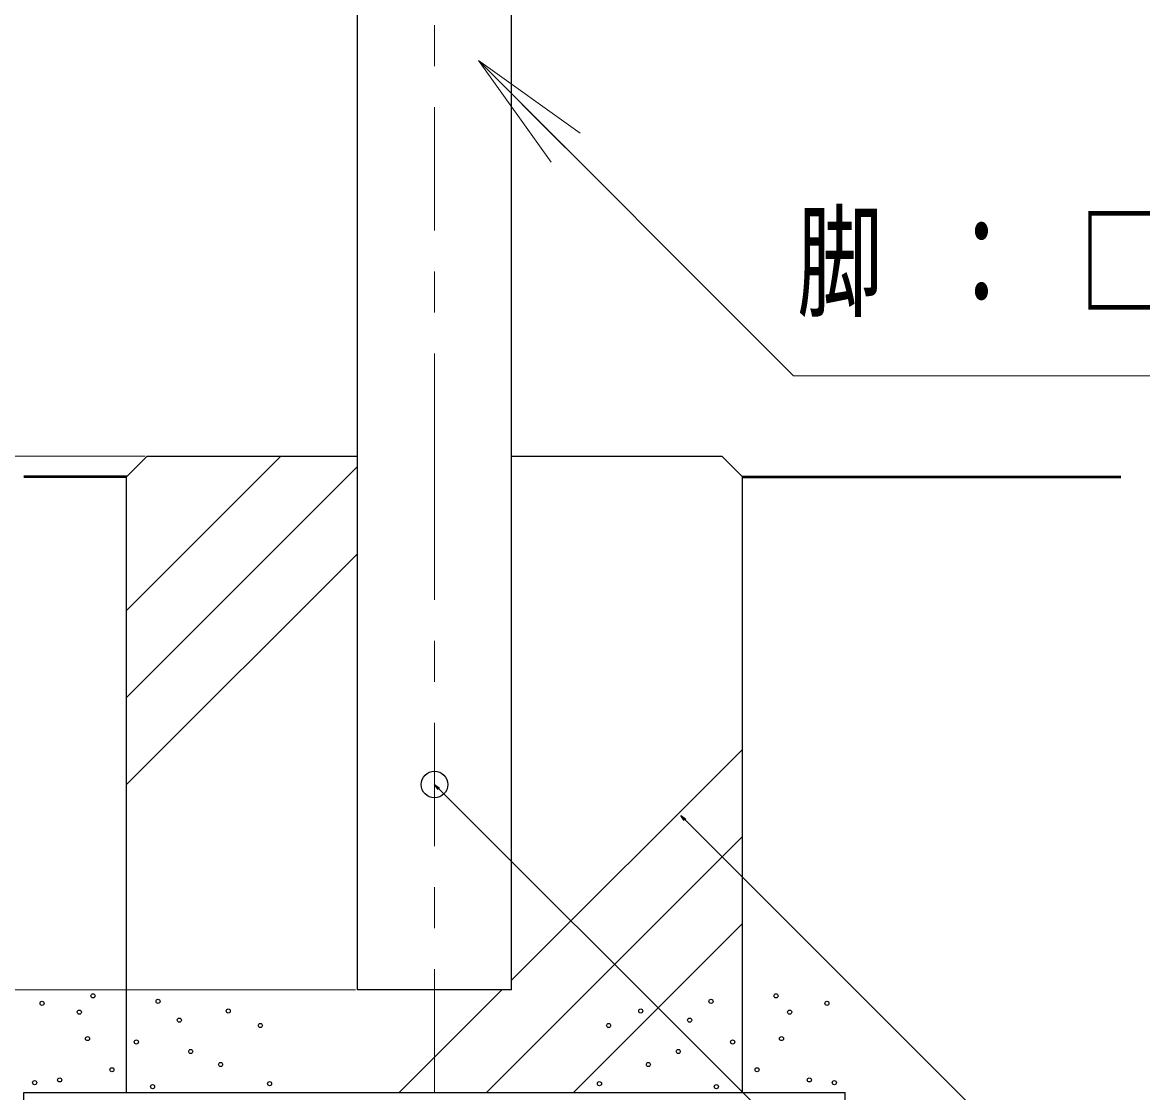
# Model space of a CAD drawing. Units: millimetres on the paper, scale 1:20. Extents: x -385 to 0, y 0 to 267.
# Drawn here: x -120.92 to -93.63, y 101.44 to 127.51 of the extents above; entities that cross this region are included whole.
import ezdxf

# ---------------------------------------------------------------- set-up
doc = ezdxf.new("R2010")
doc.units = ezdxf.units.MM
doc.linetypes.add('USER2', pattern=[6, 3, -1, 1, -1])
doc.layers.add('1_20', color=7, linetype='Continuous', lineweight=25)
doc.styles.add('ＭＳ ゴシック', font='')
doc.styles.get('ＭＳ ゴシック').set_extended_font_data('MS Gothic')

msp = doc.modelspace()

# ---------------------------------------------------------------- linework, layer by layer
at = {"layer": '1_20', "linetype": 'USER2', "lineweight": 13}
for q in [(-110.879, 137.959), (-110.879, 94.722)]:
    msp.add_line((-110.879, 116.44), q, dxfattribs=at)
at = {"layer": '1_20', "color": 4}
for p, q in [((-112.754, 116.94), (-112.754, 130.69)), ((-109.004, 116.94), (-109.004, 130.69))]:
    msp.add_line(p, q, dxfattribs=at)
at = {"layer": '1_20', "lineweight": 13}
for p, q in [((-109.808, 126.578), (-107.687, 124.456)), ((-109.808, 126.578), (-107.333, 124.81)), ((-108.04, 124.103), (-109.808, 126.578)), ((-118.879, 116.94), (-131.879, 116.94)), ((-117.929, 116.94), (-130.929, 116.94)), ((-118.379, 113.183), (-114.621, 116.94)), ((-118.379, 111.061), (-112.754, 116.686)), ((-118.379, 108.94), (-112.754, 114.565)), ((-109.004, 104.173), (-103.379, 109.798)), ((-109.615, 101.44), (-103.379, 107.677)), ((-107.494, 101.44), (-103.379, 105.555)), ((-113.754, 103.94), (-131.879, 103.94)), ((-112.804, 103.94), (-130.929, 103.94)), ((-111.737, 101.44), (-109.237, 103.94))]:
    msp.add_line(p, q, dxfattribs=at)
at = {"layer": '1_20'}
for p, q in [((-118.379, 116.44), (-117.879, 116.94)), ((-117.879, 116.94), (-112.754, 116.94)), ((-112.754, 103.94), (-112.754, 116.94)), ((-109.004, 103.94), (-109.004, 116.94)), ((-109.004, 116.94), (-103.879, 116.94)), ((-103.879, 116.94), (-103.379, 116.44)), ((-118.379, 101.44), (-118.379, 116.44)), ((-103.379, 101.44), (-103.379, 116.44)), ((-110.79, 108.816), (-110.879, 108.94)), ((-110.879, 108.94), (-110.755, 108.852)), ((-110.879, 108.94), (-110.773, 108.834)), ((-104.794, 108.062), (-104.882, 108.186)), ((-104.882, 108.186), (-104.758, 108.098)), ((-104.882, 108.186), (-104.776, 108.08)), ((-109.004, 103.94), (-112.754, 103.94)), ((-120.879, 101.44), (-100.879, 101.44)), ((-120.879, 96.44), (-120.879, 101.44)), ((-100.879, 96.44), (-100.879, 101.44))]:
    msp.add_line(p, q, dxfattribs=at)
at = {"layer": '1_20', "lineweight": 50}
for p, q in [((-118.379, 116.44), (-120.879, 116.44)), ((-103.379, 116.44), (-94.158, 116.44))]:
    msp.add_line(p, q, dxfattribs=at)
at = {"layer": '1_20', "lineweight": 13}
for points in [[(-109.808, 126.578), (-102.131, 118.9), (-62.562, 118.9)], [(-110.879, 108.94), (-97.112, 95.185), (-96.212, 95.185)], [(-104.882, 108.186), (-97.112, 100.416), (-96.212, 100.416)]]:
    msp.add_lwpolyline(points, dxfattribs=at)
at = {"layer": '1_20'}
for centre, radius in [((-110.879, 108.94), 0.325), ((-119.198, 103.792), 0.05), ((-117.612, 103.66), 0.05), ((-104.145, 103.66), 0.05), ((-102.559, 103.792), 0.05), ((-120.437, 103.611), 0.05), ((-119.529, 103.396), 0.05), ((-115.903, 103.424), 0.05), ((-105.855, 103.424), 0.05), ((-102.229, 103.396), 0.05), ((-101.32, 103.611), 0.05), ((-117.095, 103.201), 0.05), ((-104.663, 103.201), 0.05), ((-115.12, 103.07), 0.05), ((-106.638, 103.07), 0.05), ((-119.33, 102.752), 0.05), ((-118.141, 102.669), 0.05), ((-103.617, 102.669), 0.05), ((-102.427, 102.752), 0.05), ((-116.816, 102.437), 0.05), ((-104.942, 102.437), 0.05), ((-116.089, 102.12), 0.05), ((-105.669, 102.12), 0.05), ((-120.008, 101.744), 0.05), ((-118.736, 101.992), 0.05), ((-103.022, 101.992), 0.05), ((-101.75, 101.744), 0.05), ((-120.619, 101.678), 0.05), ((-117.745, 101.579), 0.05), ((-114.896, 101.654), 0.05), ((-106.861, 101.654), 0.05), ((-104.013, 101.579), 0.05), ((-101.139, 101.678), 0.05)]:
    msp.add_circle(centre, radius, dxfattribs=at)

# ---------------------------------------------------------------- texts
at = {"layer": '1_20', "insert": (-102.05, 121.55), "char_height": 2.199, "attachment_point": 4, "style": 'ＭＳ ゴシック'}
msp.add_mtext('\\T1.64;\\W0.7;脚：□－７５×４５×３．２', dxfattribs=at)

doc.saveas('drawing.dxf')
